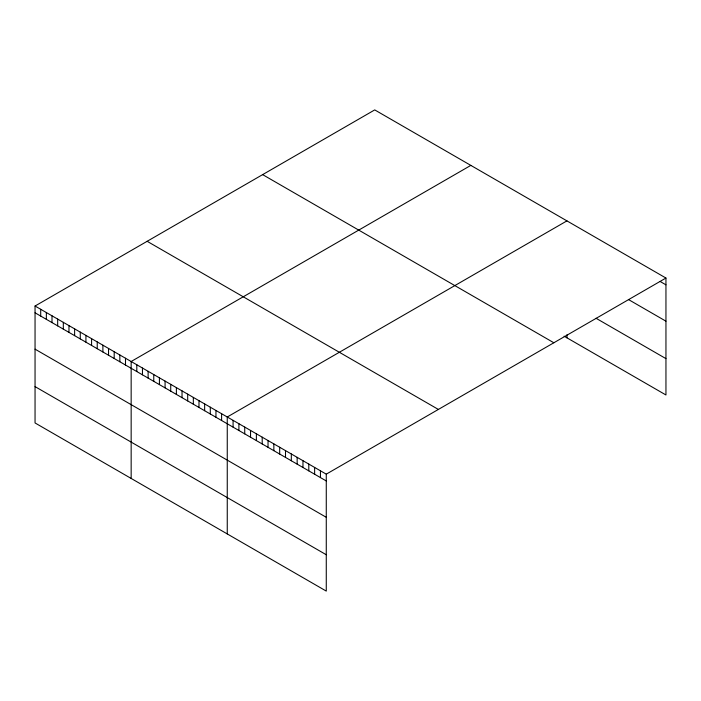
<?xml version="1.0" encoding="UTF-8"?>
<svg xmlns="http://www.w3.org/2000/svg" width="701" height="701" viewBox="0 0 701 701"><rect width="100%" height="100%" fill="white"/><g stroke="black" fill="none" stroke-linecap="round" stroke-linejoin="round"><path stroke-width="1.05" d="M35.05 306.022L326.272 474.156L326.272 591.092L35.05 422.957L35.05 306.022L374.728 109.908L665.95 278.043L665.95 394.978L564.103 336.182M470.827 165.392L131.157 361.506L131.157 478.441M566.934 220.876L227.255 416.99L227.255 533.925M326.272 474.156L665.95 278.043M660.123 281.469L665.95 284.834M628.508 299.564L665.95 321.181M596.06 318.28L665.95 358.632M262.63 174.619L553.86 342.763M147.14 241.302L438.37 409.437M35.05 312.804L326.272 480.947M35.05 349.159L326.272 517.294M35.05 386.61L326.272 554.745M566.934 334.789L566.934 337.821M320.445 470.792L320.445 477.583M314.626 467.427L314.626 474.218M308.799 464.062L308.799 470.853M302.972 460.706L302.972 467.488M297.154 457.341L297.154 464.132M291.327 453.976L291.327 460.767M285.5 450.612L285.5 457.402M279.681 447.256L279.681 454.038M273.854 443.891L273.854 450.682M268.027 440.526L268.027 447.317M262.2 437.161L262.2 443.952M256.382 433.805L256.382 440.587M250.555 430.44L250.555 437.231M244.728 427.075L244.728 433.866M238.91 423.711L238.91 430.502M233.082 420.346L233.082 427.137M221.604 413.721L221.604 420.512M215.952 410.462L215.952 417.253M210.3 407.193L210.3 413.984M204.648 403.934L204.648 410.725M198.988 400.665L198.988 407.456M193.336 397.406L193.336 404.197M187.684 394.137L187.684 400.928M182.032 390.878L182.032 397.669M176.38 387.609L176.38 394.4M170.729 384.35L170.729 391.14M165.077 381.081L165.077 387.872M159.416 377.821L159.416 384.612M153.764 374.562L153.764 381.344M148.113 371.293L148.113 378.084M142.461 368.034L142.461 374.816M136.809 364.765L136.809 371.556M125.497 358.237L125.497 365.028M119.845 354.978L119.845 361.769M114.193 351.709L114.193 358.5M108.541 348.45L108.541 355.241M102.889 345.181L102.889 351.972M97.237 341.922L97.237 348.712M91.586 338.653L91.586 345.444M85.925 335.393L85.925 342.184M80.273 332.125L80.273 338.916M74.621 328.865L74.621 335.656M68.97 325.597L68.97 332.388M63.318 322.337L63.318 329.128M57.666 319.069L57.666 325.86M52.005 315.809L52.005 322.6M46.354 312.541L46.354 319.332M40.702 309.281L40.702 316.072"/></g></svg>
